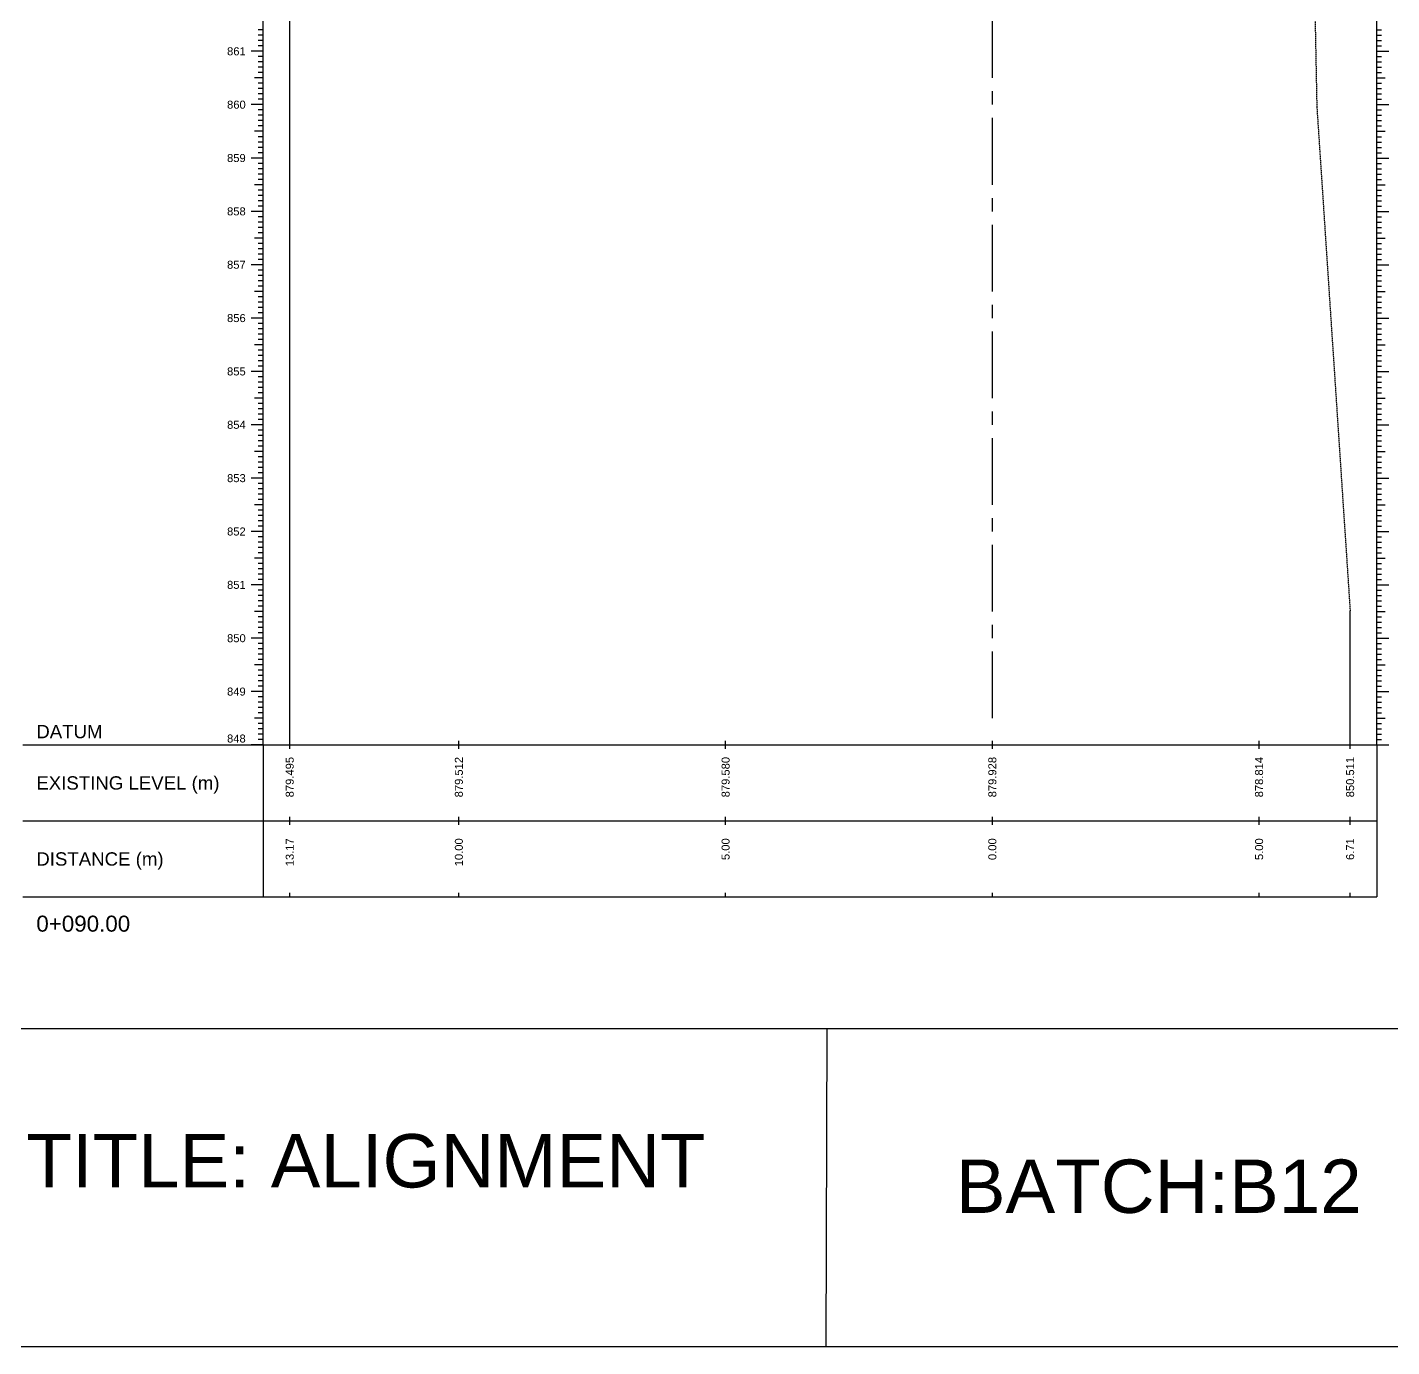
# Model space of a CAD drawing. Header units: millimetres. Extents: x 2640 to 12113, y 6003 to 13668.
# Drawn here: x 3779.2 to 4034.9, y 12663.2 to 12910.5 of the extents above; entities that cross this region are included whole.
import ezdxf
from ezdxf.enums import TextEntityAlignment as Align

# ---------------------------------------------------------------- set-up
doc = ezdxf.new("R2010")
doc.units = ezdxf.units.MM
doc.linetypes.add('CENTER', pattern=[2, 1.25, -0.25, 0.25, -0.25])
doc.linetypes.add('HIDDEN', pattern=[0.375, 0.25, -0.125])
for name, color, linetype in [('CL', 6, 'CENTER'), ('CS_Drawing', 7, 'Continuous'), ('GL', 3, 'HIDDEN')]:
    doc.layers.add(name, color=color, linetype=linetype)
doc.styles.get("Standard").update_dxf_attribs({"font": 'arial.ttf'})

msp = doc.modelspace()

# ---------------------------------------------------------------- linework, layer by layer
for points in [[(3529.04, 12722.841), (4279.04, 12722.841), (4279.04, 13158.123), (3529.04, 13158.123)], [(3529.04, 12722.841), (4279.04, 12722.841), (4279.04, 12663.181), (3529.04, 12663.181)], [(3759.04, 12722.841), (3929.04, 12722.841), (3928.861, 12663.181), (3758.861, 12663.181)]]:
    msp.add_lwpolyline(points, close=True)
at = {"layer": 'CL', "ltscale": 10}
msp.add_line((3960.088, 12780.969), (3960.088, 13100.969), dxfattribs=at)
at = {"layer": 'CS_Drawing'}
for p, q in [((3823.388, 12775.969), (3823.388, 13105.969)), ((4032.153, 12775.969), (4032.153, 13105.969)), ((3828.388, 12775.969), (3828.388, 13090.919)), ((3823.388, 12909.969), (3822.488, 12909.969)), ((3823.388, 12908.969), (3822.488, 12908.969)), ((3823.388, 12907.969), (3822.488, 12907.969)), ((4032.153, 12909.969), (4033.053, 12909.969)), ((4032.153, 12908.969), (4033.053, 12908.969)), ((4032.153, 12907.969), (4033.053, 12907.969)), ((3823.388, 12905.969), (3821.138, 12905.969)), ((3823.388, 12905.969), (3821.813, 12905.969)), ((3823.388, 12906.969), (3822.488, 12906.969)), ((3823.388, 12905.969), (3822.488, 12905.969)), ((4032.153, 12906.969), (4033.053, 12906.969)), ((4032.153, 12905.969), (4034.403, 12905.969)), ((4032.153, 12905.969), (4033.728, 12905.969)), ((4032.153, 12905.969), (4033.053, 12905.969)), ((3823.388, 12904.969), (3822.488, 12904.969)), ((3823.388, 12903.969), (3822.488, 12903.969)), ((3823.388, 12902.969), (3822.488, 12902.969)), ((4032.153, 12904.969), (4033.053, 12904.969)), ((4032.153, 12903.969), (4033.053, 12903.969)), ((4032.153, 12902.969), (4033.053, 12902.969)), ((3823.388, 12900.969), (3821.813, 12900.969)), ((3823.388, 12901.969), (3822.488, 12901.969)), ((3823.388, 12900.969), (3822.488, 12900.969)), ((4032.153, 12901.969), (4033.053, 12901.969)), ((4032.153, 12900.969), (4033.728, 12900.969)), ((4032.153, 12900.969), (4033.053, 12900.969)), ((3823.388, 12899.969), (3822.488, 12899.969)), ((3823.388, 12898.969), (3822.488, 12898.969)), ((3823.388, 12897.969), (3822.488, 12897.969)), ((4032.153, 12899.969), (4033.053, 12899.969)), ((4032.153, 12898.969), (4033.053, 12898.969)), ((4032.153, 12897.969), (4033.053, 12897.969)), ((3823.388, 12895.969), (3821.138, 12895.969)), ((3823.388, 12895.969), (3821.813, 12895.969)), ((3823.388, 12896.969), (3822.488, 12896.969)), ((3823.388, 12895.969), (3822.488, 12895.969)), ((4032.153, 12896.969), (4033.053, 12896.969)), ((4032.153, 12895.969), (4034.403, 12895.969)), ((4032.153, 12895.969), (4033.728, 12895.969)), ((4032.153, 12895.969), (4033.053, 12895.969)), ((3823.388, 12894.969), (3822.488, 12894.969)), ((3823.388, 12893.969), (3822.488, 12893.969)), ((3823.388, 12892.969), (3822.488, 12892.969)), ((4032.153, 12894.969), (4033.053, 12894.969)), ((4032.153, 12893.969), (4033.053, 12893.969)), ((4032.153, 12892.969), (4033.053, 12892.969)), ((3823.388, 12890.969), (3821.813, 12890.969)), ((3823.388, 12891.969), (3822.488, 12891.969)), ((3823.388, 12890.969), (3822.488, 12890.969)), ((3823.388, 12889.969), (3822.488, 12889.969)), ((4032.153, 12891.969), (4033.053, 12891.969)), ((4032.153, 12890.969), (4033.728, 12890.969)), ((4032.153, 12890.969), (4033.053, 12890.969)), ((4032.153, 12889.969), (4033.053, 12889.969)), ((3823.388, 12888.969), (3822.488, 12888.969)), ((3823.388, 12887.969), (3822.488, 12887.969)), ((4032.153, 12888.969), (4033.053, 12888.969)), ((4032.153, 12887.969), (4033.053, 12887.969)), ((3823.388, 12885.969), (3821.138, 12885.969)), ((3823.388, 12885.969), (3821.813, 12885.969)), ((3823.388, 12886.969), (3822.488, 12886.969)), ((3823.388, 12885.969), (3822.488, 12885.969)), ((3823.388, 12884.969), (3822.488, 12884.969)), ((4032.153, 12886.969), (4033.053, 12886.969)), ((4032.153, 12885.969), (4034.403, 12885.969)), ((4032.153, 12885.969), (4033.728, 12885.969)), ((4032.153, 12885.969), (4033.053, 12885.969)), ((4032.153, 12884.969), (4033.053, 12884.969)), ((3823.388, 12883.969), (3822.488, 12883.969)), ((3823.388, 12882.969), (3822.488, 12882.969)), ((4032.153, 12883.969), (4033.053, 12883.969)), ((4032.153, 12882.969), (4033.053, 12882.969)), ((3823.388, 12880.969), (3821.813, 12880.969)), ((3823.388, 12881.969), (3822.488, 12881.969)), ((3823.388, 12880.969), (3822.488, 12880.969)), ((3823.388, 12879.969), (3822.488, 12879.969)), ((4032.153, 12881.969), (4033.053, 12881.969)), ((4032.153, 12880.969), (4033.728, 12880.969)), ((4032.153, 12880.969), (4033.053, 12880.969)), ((4032.153, 12879.969), (4033.053, 12879.969)), ((3823.388, 12878.969), (3822.488, 12878.969)), ((3823.388, 12877.969), (3822.488, 12877.969)), ((4032.153, 12878.969), (4033.053, 12878.969)), ((4032.153, 12877.969), (4033.053, 12877.969)), ((3823.388, 12875.969), (3821.138, 12875.969)), ((3823.388, 12875.969), (3821.813, 12875.969)), ((3823.388, 12876.969), (3822.488, 12876.969)), ((3823.388, 12875.969), (3822.488, 12875.969)), ((3823.388, 12874.969), (3822.488, 12874.969)), ((4032.153, 12876.969), (4033.053, 12876.969)), ((4032.153, 12875.969), (4034.403, 12875.969)), ((4032.153, 12875.969), (4033.728, 12875.969)), ((4032.153, 12875.969), (4033.053, 12875.969)), ((4032.153, 12874.969), (4033.053, 12874.969)), ((3823.388, 12873.969), (3822.488, 12873.969)), ((3823.388, 12872.969), (3822.488, 12872.969)), ((3823.388, 12871.969), (3822.488, 12871.969)), ((4032.153, 12873.969), (4033.053, 12873.969)), ((4032.153, 12872.969), (4033.053, 12872.969)), ((4032.153, 12871.969), (4033.053, 12871.969)), ((3823.388, 12870.969), (3821.813, 12870.969)), ((3823.388, 12870.969), (3822.488, 12870.969)), ((3823.388, 12869.969), (3822.488, 12869.969)), ((4032.153, 12870.969), (4033.728, 12870.969)), ((4032.153, 12870.969), (4033.053, 12870.969)), ((4032.153, 12869.969), (4033.053, 12869.969)), ((3823.388, 12868.969), (3822.488, 12868.969)), ((3823.388, 12867.969), (3822.488, 12867.969)), ((3823.388, 12866.969), (3822.488, 12866.969)), ((4032.153, 12868.969), (4033.053, 12868.969)), ((4032.153, 12867.969), (4033.053, 12867.969)), ((4032.153, 12866.969), (4033.053, 12866.969)), ((3823.388, 12865.969), (3821.138, 12865.969)), ((3823.388, 12865.969), (3821.813, 12865.969)), ((3823.388, 12865.969), (3822.488, 12865.969)), ((3823.388, 12864.969), (3822.488, 12864.969)), ((4032.153, 12865.969), (4034.403, 12865.969)), ((4032.153, 12865.969), (4033.728, 12865.969)), ((4032.153, 12865.969), (4033.053, 12865.969)), ((4032.153, 12864.969), (4033.053, 12864.969)), ((3823.388, 12863.969), (3822.488, 12863.969)), ((3823.388, 12862.969), (3822.488, 12862.969)), ((3823.388, 12861.969), (3822.488, 12861.969)), ((4032.153, 12863.969), (4033.053, 12863.969)), ((4032.153, 12862.969), (4033.053, 12862.969)), ((4032.153, 12861.969), (4033.053, 12861.969)), ((3823.388, 12860.969), (3821.813, 12860.969)), ((3823.388, 12860.969), (3822.488, 12860.969)), ((3823.388, 12859.969), (3822.488, 12859.969)), ((4032.153, 12860.969), (4033.728, 12860.969)), ((4032.153, 12860.969), (4033.053, 12860.969)), ((4032.153, 12859.969), (4033.053, 12859.969)), ((3823.388, 12858.969), (3822.488, 12858.969)), ((3823.388, 12857.969), (3822.488, 12857.969)), ((3823.388, 12856.969), (3822.488, 12856.969)), ((4032.153, 12858.969), (4033.053, 12858.969)), ((4032.153, 12857.969), (4033.053, 12857.969)), ((4032.153, 12856.969), (4033.053, 12856.969)), ((3823.388, 12855.969), (3821.138, 12855.969)), ((3823.388, 12855.969), (3821.813, 12855.969)), ((3823.388, 12855.969), (3822.488, 12855.969)), ((3823.388, 12854.969), (3822.488, 12854.969)), ((4032.153, 12855.969), (4034.403, 12855.969)), ((4032.153, 12855.969), (4033.728, 12855.969)), ((4032.153, 12855.969), (4033.053, 12855.969)), ((4032.153, 12854.969), (4033.053, 12854.969)), ((3823.388, 12853.969), (3822.488, 12853.969)), ((3823.388, 12852.969), (3822.488, 12852.969)), ((3823.388, 12851.969), (3822.488, 12851.969)), ((4032.153, 12853.969), (4033.053, 12853.969)), ((4032.153, 12852.969), (4033.053, 12852.969)), ((4032.153, 12851.969), (4033.053, 12851.969)), ((3823.388, 12850.969), (3821.813, 12850.969)), ((3823.388, 12850.969), (3822.488, 12850.969)), ((3823.388, 12849.969), (3822.488, 12849.969)), ((3823.388, 12848.969), (3822.488, 12848.969)), ((4032.153, 12850.969), (4033.728, 12850.969)), ((4032.153, 12850.969), (4033.053, 12850.969)), ((4032.153, 12849.969), (4033.053, 12849.969)), ((4032.153, 12848.969), (4033.053, 12848.969)), ((3823.388, 12847.969), (3822.488, 12847.969)), ((3823.388, 12846.969), (3822.488, 12846.969)), ((4032.153, 12847.969), (4033.053, 12847.969)), ((4032.153, 12846.969), (4033.053, 12846.969)), ((3823.388, 12845.969), (3821.138, 12845.969)), ((3823.388, 12845.969), (3821.813, 12845.969)), ((3823.388, 12845.969), (3822.488, 12845.969)), ((3823.388, 12844.969), (3822.488, 12844.969)), ((3823.388, 12843.969), (3822.488, 12843.969)), ((4032.153, 12845.969), (4034.403, 12845.969)), ((4032.153, 12845.969), (4033.728, 12845.969)), ((4032.153, 12845.969), (4033.053, 12845.969)), ((4032.153, 12844.969), (4033.053, 12844.969)), ((4032.153, 12843.969), (4033.053, 12843.969)), ((3823.388, 12842.969), (3822.488, 12842.969)), ((3823.388, 12841.969), (3822.488, 12841.969)), ((4032.153, 12842.969), (4033.053, 12842.969)), ((4032.153, 12841.969), (4033.053, 12841.969)), ((3823.388, 12840.969), (3821.813, 12840.969)), ((3823.388, 12840.969), (3822.488, 12840.969)), ((3823.388, 12839.969), (3822.488, 12839.969)), ((3823.388, 12838.969), (3822.488, 12838.969)), ((4032.153, 12840.969), (4033.728, 12840.969)), ((4032.153, 12840.969), (4033.053, 12840.969)), ((4032.153, 12839.969), (4033.053, 12839.969)), ((4032.153, 12838.969), (4033.053, 12838.969)), ((3823.388, 12837.969), (3822.488, 12837.969)), ((3823.388, 12836.969), (3822.488, 12836.969)), ((4032.153, 12837.969), (4033.053, 12837.969)), ((4032.153, 12836.969), (4033.053, 12836.969)), ((3823.388, 12835.969), (3821.138, 12835.969)), ((3823.388, 12835.969), (3821.813, 12835.969)), ((3823.388, 12835.969), (3822.488, 12835.969)), ((3823.388, 12834.969), (3822.488, 12834.969)), ((3823.388, 12833.969), (3822.488, 12833.969)), ((4032.153, 12835.969), (4034.403, 12835.969)), ((4032.153, 12835.969), (4033.728, 12835.969)), ((4032.153, 12835.969), (4033.053, 12835.969)), ((4032.153, 12834.969), (4033.053, 12834.969)), ((4032.153, 12833.969), (4033.053, 12833.969)), ((3823.388, 12832.969), (3822.488, 12832.969)), ((3823.388, 12831.969), (3822.488, 12831.969)), ((4032.153, 12832.969), (4033.053, 12832.969)), ((4032.153, 12831.969), (4033.053, 12831.969)), ((3823.388, 12830.969), (3821.813, 12830.969)), ((3823.388, 12830.969), (3822.488, 12830.969)), ((3823.388, 12829.969), (3822.488, 12829.969)), ((3823.388, 12828.969), (3822.488, 12828.969)), ((4032.153, 12830.969), (4033.728, 12830.969)), ((4032.153, 12830.969), (4033.053, 12830.969)), ((4032.153, 12829.969), (4033.053, 12829.969)), ((4032.153, 12828.969), (4033.053, 12828.969)), ((3823.388, 12825.969), (3821.138, 12825.969)), ((3823.388, 12825.969), (3821.813, 12825.969)), ((3823.388, 12827.969), (3822.488, 12827.969)), ((3823.388, 12826.969), (3822.488, 12826.969)), ((3823.388, 12825.969), (3822.488, 12825.969)), ((4032.153, 12827.969), (4033.053, 12827.969)), ((4032.153, 12826.969), (4033.053, 12826.969)), ((4032.153, 12825.969), (4034.403, 12825.969)), ((4032.153, 12825.969), (4033.728, 12825.969)), ((4032.153, 12825.969), (4033.053, 12825.969)), ((3823.388, 12824.969), (3822.488, 12824.969)), ((3823.388, 12823.969), (3822.488, 12823.969)), ((4032.153, 12824.969), (4033.053, 12824.969)), ((4032.153, 12823.969), (4033.053, 12823.969)), ((3823.388, 12820.969), (3821.813, 12820.969)), ((3823.388, 12822.969), (3822.488, 12822.969)), ((3823.388, 12821.969), (3822.488, 12821.969)), ((3823.388, 12820.969), (3822.488, 12820.969)), ((4032.153, 12822.969), (4033.053, 12822.969)), ((4032.153, 12821.969), (4033.053, 12821.969)), ((4032.153, 12820.969), (4033.728, 12820.969)), ((4032.153, 12820.969), (4033.053, 12820.969)), ((3823.388, 12819.969), (3822.488, 12819.969)), ((3823.388, 12818.969), (3822.488, 12818.969)), ((4032.153, 12819.969), (4033.053, 12819.969)), ((4032.153, 12818.969), (4033.053, 12818.969)), ((3823.388, 12815.969), (3821.138, 12815.969)), ((3823.388, 12815.969), (3821.813, 12815.969)), ((3823.388, 12817.969), (3822.488, 12817.969)), ((3823.388, 12816.969), (3822.488, 12816.969)), ((3823.388, 12815.969), (3822.488, 12815.969)), ((4032.153, 12817.969), (4033.053, 12817.969)), ((4032.153, 12816.969), (4033.053, 12816.969)), ((4032.153, 12815.969), (4034.403, 12815.969)), ((4032.153, 12815.969), (4033.728, 12815.969)), ((4032.153, 12815.969), (4033.053, 12815.969)), ((3823.388, 12814.969), (3822.488, 12814.969)), ((3823.388, 12813.969), (3822.488, 12813.969)), ((4032.153, 12814.969), (4033.053, 12814.969)), ((4032.153, 12813.969), (4033.053, 12813.969)), ((3823.388, 12810.969), (3821.813, 12810.969)), ((3823.388, 12812.969), (3822.488, 12812.969)), ((3823.388, 12811.969), (3822.488, 12811.969)), ((3823.388, 12810.969), (3822.488, 12810.969)), ((4032.153, 12812.969), (4033.053, 12812.969)), ((4032.153, 12811.969), (4033.053, 12811.969)), ((4032.153, 12810.969), (4033.728, 12810.969)), ((4032.153, 12810.969), (4033.053, 12810.969)), ((3823.388, 12809.969), (3822.488, 12809.969)), ((3823.388, 12808.969), (3822.488, 12808.969)), ((4032.153, 12809.969), (4033.053, 12809.969)), ((4032.153, 12808.969), (4033.053, 12808.969)), ((3823.388, 12805.969), (3821.138, 12805.969)), ((3823.388, 12805.969), (3821.813, 12805.969)), ((3823.388, 12807.969), (3822.488, 12807.969)), ((3823.388, 12806.969), (3822.488, 12806.969)), ((3823.388, 12805.969), (3822.488, 12805.969)), ((4032.153, 12807.969), (4033.053, 12807.969)), ((4032.153, 12806.969), (4033.053, 12806.969)), ((4032.153, 12805.969), (4034.403, 12805.969)), ((4032.153, 12805.969), (4033.728, 12805.969)), ((4032.153, 12805.969), (4033.053, 12805.969)), ((3823.388, 12804.969), (3822.488, 12804.969)), ((3823.388, 12803.969), (3822.488, 12803.969)), ((3823.388, 12802.969), (3822.488, 12802.969)), ((4032.153, 12804.969), (4033.053, 12804.969)), ((4032.153, 12803.969), (4033.053, 12803.969)), ((4032.153, 12802.969), (4033.053, 12802.969)), ((3823.388, 12800.969), (3821.813, 12800.969)), ((3823.388, 12801.969), (3822.488, 12801.969)), ((3823.388, 12800.969), (3822.488, 12800.969)), ((4027.153, 12775.969), (4027.153, 12801.079)), ((4032.153, 12801.969), (4033.053, 12801.969)), ((4032.153, 12800.969), (4033.728, 12800.969)), ((4032.153, 12800.969), (4033.053, 12800.969)), ((3823.388, 12799.969), (3822.488, 12799.969)), ((3823.388, 12798.969), (3822.488, 12798.969)), ((3823.388, 12797.969), (3822.488, 12797.969)), ((4032.153, 12799.969), (4033.053, 12799.969)), ((4032.153, 12798.969), (4033.053, 12798.969)), ((4032.153, 12797.969), (4033.053, 12797.969)), ((3823.388, 12795.969), (3821.138, 12795.969)), ((3823.388, 12795.969), (3821.813, 12795.969)), ((3823.388, 12796.969), (3822.488, 12796.969)), ((3823.388, 12795.969), (3822.488, 12795.969)), ((4032.153, 12796.969), (4033.053, 12796.969)), ((4032.153, 12795.969), (4034.403, 12795.969)), ((4032.153, 12795.969), (4033.728, 12795.969)), ((4032.153, 12795.969), (4033.053, 12795.969)), ((3823.388, 12794.969), (3822.488, 12794.969)), ((3823.388, 12793.969), (3822.488, 12793.969)), ((3823.388, 12792.969), (3822.488, 12792.969)), ((4032.153, 12794.969), (4033.053, 12794.969)), ((4032.153, 12793.969), (4033.053, 12793.969)), ((4032.153, 12792.969), (4033.053, 12792.969)), ((3823.388, 12790.969), (3821.813, 12790.969)), ((3823.388, 12791.969), (3822.488, 12791.969)), ((3823.388, 12790.969), (3822.488, 12790.969)), ((4032.153, 12791.969), (4033.053, 12791.969)), ((4032.153, 12790.969), (4033.728, 12790.969)), ((4032.153, 12790.969), (4033.053, 12790.969)), ((3823.388, 12789.969), (3822.488, 12789.969)), ((3823.388, 12788.969), (3822.488, 12788.969)), ((3823.388, 12787.969), (3822.488, 12787.969)), ((4032.153, 12789.969), (4033.053, 12789.969)), ((4032.153, 12788.969), (4033.053, 12788.969)), ((4032.153, 12787.969), (4033.053, 12787.969)), ((3823.388, 12785.969), (3821.138, 12785.969)), ((3823.388, 12785.969), (3821.813, 12785.969)), ((3823.388, 12786.969), (3822.488, 12786.969)), ((3823.388, 12785.969), (3822.488, 12785.969)), ((4032.153, 12786.969), (4033.053, 12786.969)), ((4032.153, 12785.969), (4034.403, 12785.969)), ((4032.153, 12785.969), (4033.728, 12785.969)), ((4032.153, 12785.969), (4033.053, 12785.969)), ((3823.388, 12784.969), (3822.488, 12784.969)), ((3823.388, 12783.969), (3822.488, 12783.969)), ((3823.388, 12782.969), (3822.488, 12782.969)), ((4032.153, 12784.969), (4033.053, 12784.969)), ((4032.153, 12783.969), (4033.053, 12783.969)), ((4032.153, 12782.969), (4033.053, 12782.969)), ((3823.388, 12780.969), (3821.813, 12780.969)), ((3823.388, 12781.969), (3822.488, 12781.969)), ((3823.388, 12780.969), (3822.488, 12780.969)), ((3823.388, 12779.969), (3822.488, 12779.969)), ((4032.153, 12781.969), (4033.053, 12781.969)), ((4032.153, 12780.969), (4033.728, 12780.969)), ((4032.153, 12780.969), (4033.053, 12780.969)), ((4032.153, 12779.969), (4033.053, 12779.969)), ((3823.388, 12778.969), (3822.488, 12778.969)), ((3823.388, 12777.969), (3822.488, 12777.969)), ((4032.153, 12778.969), (4033.053, 12778.969)), ((4032.153, 12777.969), (4033.053, 12777.969)), ((3778.388, 12775.969), (3823.388, 12775.969)), ((3823.388, 12775.969), (3821.138, 12775.969)), ((3823.388, 12775.969), (3821.813, 12775.969)), ((3823.388, 12776.969), (3822.488, 12776.969)), ((3823.388, 12775.969), (3822.488, 12775.969)), ((3823.388, 12775.969), (4032.153, 12775.969)), ((3823.388, 12775.969), (3823.388, 12747.469)), ((3828.388, 12775.219), (3828.388, 12776.719)), ((3860.088, 12775.219), (3860.088, 12776.719)), ((3910.088, 12775.219), (3910.088, 12776.719)), ((3960.088, 12775.219), (3960.088, 12776.719)), ((4010.088, 12775.219), (4010.088, 12776.719)), ((4027.153, 12775.219), (4027.153, 12776.719)), ((4032.153, 12776.969), (4033.053, 12776.969)), ((4032.153, 12775.969), (4034.403, 12775.969)), ((4032.153, 12775.969), (4033.728, 12775.969)), ((4032.153, 12775.969), (4033.053, 12775.969)), ((4032.153, 12775.969), (4032.153, 12747.469)), ((3828.388, 12760.969), (3828.388, 12762.469)), ((3860.088, 12760.969), (3860.088, 12762.469)), ((3910.088, 12760.969), (3910.088, 12762.469)), ((3960.088, 12760.969), (3960.088, 12762.469)), ((4010.088, 12760.969), (4010.088, 12762.469)), ((4027.153, 12760.969), (4027.153, 12762.469)), ((3778.388, 12761.719), (3823.388, 12761.719)), ((3823.388, 12761.719), (4032.153, 12761.719)), ((3823.388, 12761.719), (4032.153, 12761.719)), ((3778.388, 12747.469), (3823.388, 12747.469)), ((3823.388, 12747.469), (4032.153, 12747.469)), ((3828.388, 12747.469), (3828.388, 12748.219)), ((3860.088, 12747.469), (3860.088, 12748.219)), ((3910.088, 12747.469), (3910.088, 12748.219)), ((3960.088, 12747.469), (3960.088, 12748.219)), ((4010.088, 12747.469), (4010.088, 12748.219)), ((4027.153, 12747.469), (4027.153, 12748.219))]:
    msp.add_line(p, q, dxfattribs=at)
at = {"layer": 'GL'}
msp.add_lwpolyline([(3828.388, 13090.919), (3887.01, 13091.229), (3927.42, 13092.179), (3927.47, 13092.179), (3927.826, 13092.189), (3927.873, 13092.189), (3927.939, 13092.189), (3928.206, 13092.229), (3950.387, 13096.769), (3952.409, 13096.639), (3960.088, 13095.249), (3964.078, 13094.519), (3970.217, 13092.069), (3970.399, 13092.009), (4002.755, 13086.459), (4011.79, 13083.569), (4017.095, 13088.399), (4020.907, 12895.639), (4027.153, 12801.079)], dxfattribs=at)

# ---------------------------------------------------------------- texts
at = {"char_height": 10, "attachment_point": 1}
for s, insert in [('TITLE: ALIGNMENT', (3779.04, 12703.026)), ('BATCH:B12', (3953.241, 12698.258))]:
    msp.add_mtext_dynamic_manual_height_columns(s, width=240, gutter_width=500, heights=[0], dxfattribs=dict(at, insert=insert))
at = {"layer": 'CS_Drawing'}
for s, p in [('861', (3820.138, 12905.969)), ('860', (3820.138, 12895.969)), ('859', (3820.138, 12885.969)), ('858', (3820.138, 12875.969)), ('857', (3820.138, 12865.969)), ('856', (3820.138, 12855.969)), ('855', (3820.138, 12845.969)), ('854', (3820.138, 12835.969)), ('853', (3820.138, 12825.969)), ('852', (3820.138, 12815.969)), ('851', (3820.138, 12805.969)), ('850', (3820.138, 12795.969)), ('849', (3820.138, 12785.969))]:
    msp.add_text(s, height=1.5, dxfattribs=at).set_placement(p, align=Align.MIDDLE_RIGHT)
for s, height, p in [('DATUM', 2.5, (3780.888, 12778.469)), ('EXISTING LEVEL (m)', 2.5, (3780.888, 12768.844)), ('DISTANCE (m)', 2.5, (3780.888, 12754.594)), ('0+090.00', 3, (3780.888, 12742.469))]:
    msp.add_text(s, height=height, dxfattribs=at).set_placement(p, align=Align.MIDDLE_LEFT)
msp.add_text('848', height=1.5, dxfattribs=at).set_placement((3820.138, 12776.419), align=Align.RIGHT)
for s, p in [('879.495', (3828.388, 12773.719)), ('879.512', (3860.088, 12773.719)), ('879.580', (3910.088, 12773.719)), ('879.928', (3960.088, 12773.719)), ('878.814', (4010.088, 12773.719)), ('850.511', (4027.153, 12773.719)), ('13.17', (3828.388, 12758.469)), ('10.00', (3860.088, 12758.469)), ('5.00', (3910.088, 12758.469)), ('0.00', (3960.088, 12758.469)), ('5.00', (4010.088, 12758.469)), ('6.71', (4027.153, 12758.469))]:
    msp.add_text(s, height=1.5, rotation=90, dxfattribs=at).set_placement(p, align=Align.MIDDLE_RIGHT)

doc.saveas('drawing.dxf')
